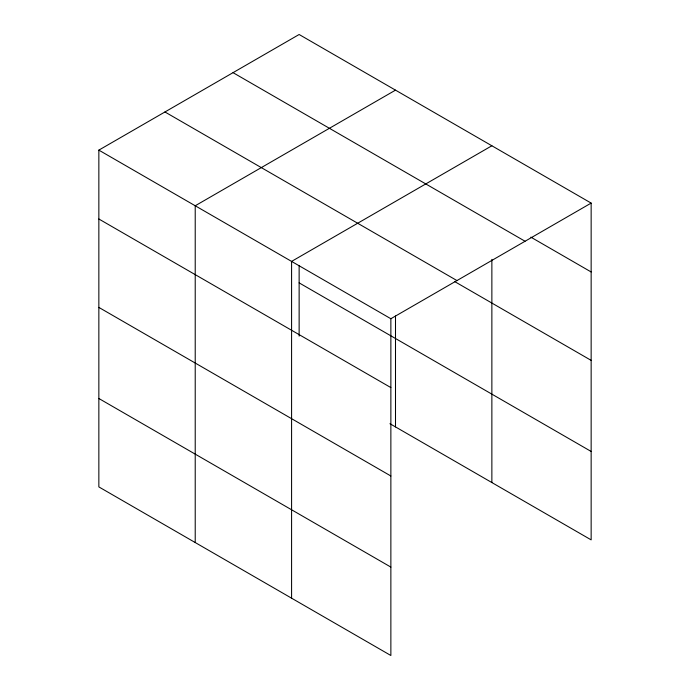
<?xml version="1.0" encoding="UTF-8"?>
<svg xmlns="http://www.w3.org/2000/svg" width="690" height="690" viewBox="0 0 690 690"><rect width="100%" height="100%" fill="white"/><g stroke="black" fill="none" stroke-linecap="round" stroke-linejoin="round"><path stroke-width="1.03" d="M491.866 259.371L491.866 482.543M389.936 423.703L591.149 539.873L591.149 203.093L299.132 34.5L98.851 150.127L98.851 486.907L390.868 655.5L390.868 318.728L98.851 150.127M395.499 90.14L195.218 205.767L195.218 542.538M491.866 145.771L291.585 261.406L291.585 598.178M390.868 318.728L591.149 203.093M530.834 237.136L591.149 271.964M233.039 72.657L525.056 241.25M164.945 111.97L456.961 280.571M454.796 281.649L591.149 360.37M299.132 282.865L591.149 451.458M98.851 218.997L390.868 387.59M98.851 307.404L390.868 475.997M98.851 398.492L390.868 567.094M395.499 315.994L395.499 426.912M299.132 265.719L299.132 336.125"/></g></svg>
